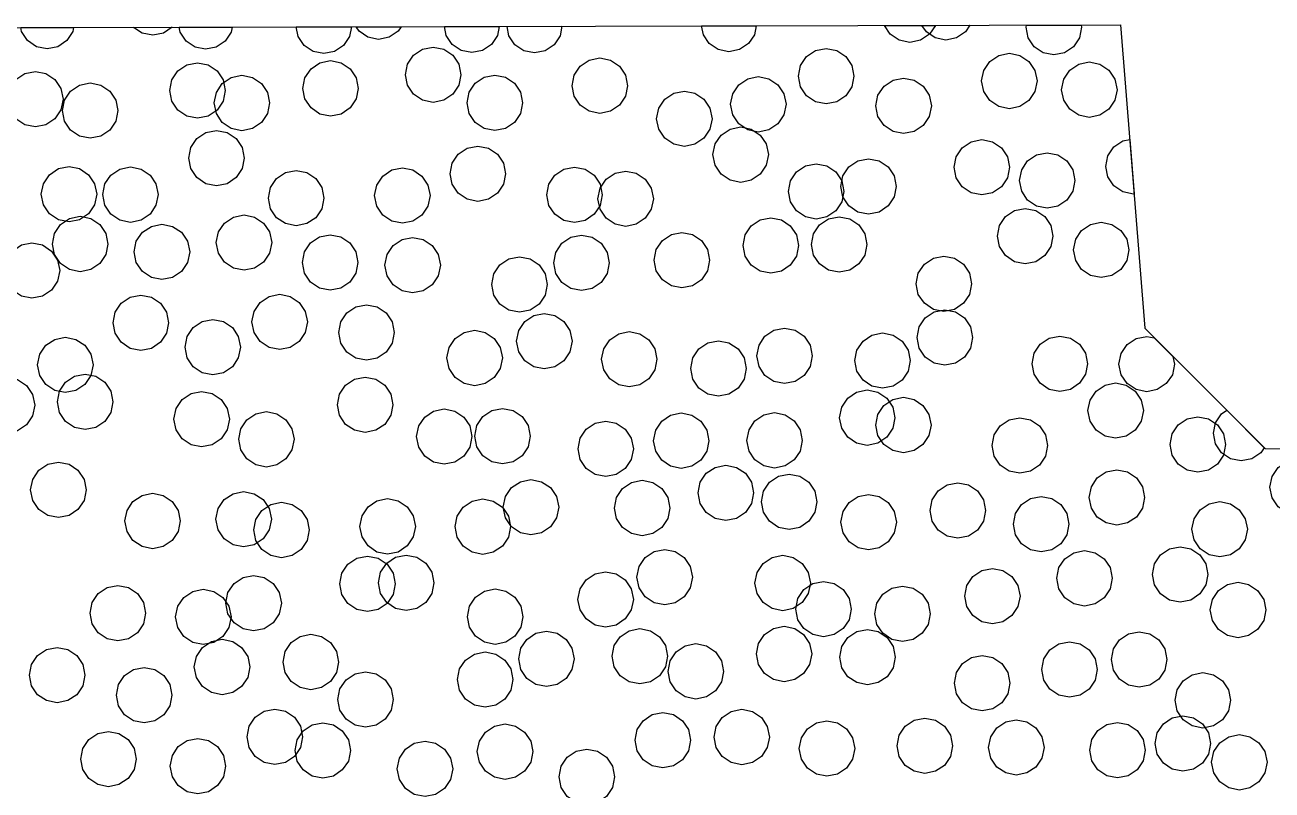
# Model space of a CAD drawing. Header units: millimetres. Extents: x 2 to 154, y 0 to 88.
# Drawn here: x 77.61 to 95.61, y 76.98 to 88.02 of the extents above; entities that cross this region are included whole.
import ezdxf

# ---------------------------------------------------------------- set-up
doc = ezdxf.new("R2010")
doc.units = ezdxf.units.MM
doc.layers.add('BORDER', color=3, linetype='Continuous')

msp = doc.modelspace()

# ---------------------------------------------------------------- linework, layer by layer
for points in [[(88.168, 88.008), (88.143, 87.88), (88.056, 87.751), (87.926, 87.664), (87.773, 87.633), (87.62, 87.664), (87.49, 87.751), (87.404, 87.88), (87.379, 88.006), (88.168, 88.008)], [(90.752, 88.014), (90.666, 87.886), (90.536, 87.799), (90.383, 87.768), (90.23, 87.799), (90.101, 87.886), (90.016, 88.012), (90.752, 88.014)], [(91.251, 88.016), (91.187, 87.92), (91.058, 87.833), (90.904, 87.802), (90.751, 87.833), (90.622, 87.92), (90.559, 88.014), (91.251, 88.016)], [(92.856, 88.019), (92.863, 87.987), (92.832, 87.834), (92.746, 87.704), (92.616, 87.617), (92.463, 87.587), (92.31, 87.617), (92.18, 87.704), (92.093, 87.834), (92.063, 87.987), (92.069, 88.018), (92.856, 88.019)], [(78.316, 87.984), (78.304, 87.924), (78.217, 87.794), (78.087, 87.707), (77.934, 87.677), (77.781, 87.707), (77.651, 87.794), (77.565, 87.924), (77.553, 87.982), (78.316, 87.984)], [(79.738, 87.987), (79.611, 87.902), (79.458, 87.872), (79.305, 87.902), (79.18, 87.986), (79.738, 87.987)], [(80.605, 87.989), (80.591, 87.916), (80.504, 87.786), (80.374, 87.7), (80.221, 87.669), (80.068, 87.7), (79.938, 87.786), (79.852, 87.916), (79.837, 87.988), (80.605, 87.989)], [(82.324, 87.994), (82.296, 87.854), (82.209, 87.724), (82.08, 87.638), (81.926, 87.607), (81.773, 87.638), (81.644, 87.724), (81.557, 87.854), (81.529, 87.992), (82.324, 87.994)], [(83.044, 87.995), (83, 87.93), (82.871, 87.843), (82.718, 87.812), (82.564, 87.843), (82.435, 87.93), (82.392, 87.994), (83.044, 87.995)], [(84.458, 87.999), (84.432, 87.868), (84.345, 87.738), (84.215, 87.651), (84.062, 87.621), (83.909, 87.651), (83.779, 87.738), (83.693, 87.868), (83.667, 87.997), (84.458, 87.999)], [(85.364, 88.001), (85.337, 87.865), (85.25, 87.735), (85.12, 87.648), (84.967, 87.618), (84.814, 87.648), (84.685, 87.735), (84.598, 87.865), (84.571, 87.999), (85.364, 88.001)], [(83.874, 87.149), (83.787, 87.02), (83.658, 86.933), (83.505, 86.902), (83.352, 86.933), (83.222, 87.02), (83.135, 87.149), (83.105, 87.302), (83.135, 87.456), (83.222, 87.585), (83.352, 87.672), (83.505, 87.702), (83.658, 87.672), (83.787, 87.585), (83.874, 87.456), (83.905, 87.302), (83.874, 87.149)], [(89.545, 87.128), (89.459, 86.998), (89.329, 86.912), (89.176, 86.881), (89.023, 86.912), (88.893, 86.998), (88.806, 87.128), (88.776, 87.281), (88.806, 87.434), (88.893, 87.564), (89.023, 87.651), (89.176, 87.681), (89.329, 87.651), (89.459, 87.564), (89.545, 87.434), (89.576, 87.281), (89.545, 87.128)], [(80.473, 86.922), (80.387, 86.792), (80.257, 86.705), (80.104, 86.675), (79.951, 86.705), (79.821, 86.792), (79.734, 86.922), (79.704, 87.075), (79.734, 87.228), (79.821, 87.357), (79.951, 87.444), (80.104, 87.475), (80.257, 87.444), (80.387, 87.357), (80.473, 87.228), (80.504, 87.075), (80.473, 86.922)], [(82.394, 86.952), (82.307, 86.822), (82.178, 86.735), (82.024, 86.705), (81.871, 86.735), (81.742, 86.822), (81.655, 86.952), (81.624, 87.105), (81.655, 87.258), (81.742, 87.388), (81.871, 87.474), (82.024, 87.505), (82.178, 87.474), (82.307, 87.388), (82.394, 87.258), (82.424, 87.105), (82.394, 86.952)], [(86.281, 86.991), (86.194, 86.861), (86.064, 86.775), (85.911, 86.744), (85.758, 86.775), (85.628, 86.861), (85.542, 86.991), (85.511, 87.144), (85.542, 87.297), (85.628, 87.427), (85.758, 87.514), (85.911, 87.544), (86.064, 87.514), (86.194, 87.427), (86.281, 87.297), (86.311, 87.144), (86.281, 86.991)], [(92.189, 87.058), (92.102, 86.929), (91.973, 86.842), (91.82, 86.812), (91.667, 86.842), (91.537, 86.929), (91.45, 87.058), (91.42, 87.212), (91.45, 87.365), (91.537, 87.494), (91.667, 87.581), (91.82, 87.612), (91.973, 87.581), (92.102, 87.494), (92.189, 87.365), (92.22, 87.212), (92.189, 87.058)], [(93.344, 86.933), (93.257, 86.803), (93.127, 86.716), (92.974, 86.686), (92.821, 86.716), (92.691, 86.803), (92.605, 86.933), (92.574, 87.086), (92.605, 87.239), (92.691, 87.369), (92.821, 87.455), (92.974, 87.486), (93.127, 87.455), (93.257, 87.369), (93.344, 87.239), (93.374, 87.086), (93.344, 86.933)], [(78.133, 86.795), (78.047, 86.665), (77.917, 86.579), (77.764, 86.548), (77.611, 86.579), (77.481, 86.665), (77.394, 86.795), (77.364, 86.948), (77.394, 87.101), (77.481, 87.231), (77.611, 87.318), (77.764, 87.348), (77.917, 87.318), (78.047, 87.231), (78.133, 87.101), (78.164, 86.948), (78.133, 86.795)], [(81.115, 86.741), (81.028, 86.611), (80.898, 86.524), (80.745, 86.494), (80.592, 86.524), (80.462, 86.611), (80.376, 86.741), (80.345, 86.894), (80.376, 87.047), (80.462, 87.177), (80.592, 87.263), (80.745, 87.294), (80.898, 87.263), (81.028, 87.177), (81.115, 87.047), (81.145, 86.894), (81.115, 86.741)], [(84.764, 86.743), (84.677, 86.613), (84.548, 86.526), (84.395, 86.496), (84.241, 86.526), (84.112, 86.613), (84.025, 86.743), (83.995, 86.896), (84.025, 87.049), (84.112, 87.179), (84.241, 87.265), (84.395, 87.296), (84.548, 87.265), (84.677, 87.179), (84.764, 87.049), (84.795, 86.896), (84.764, 86.743)], [(78.924, 86.631), (78.837, 86.501), (78.707, 86.414), (78.554, 86.384), (78.401, 86.414), (78.271, 86.501), (78.185, 86.631), (78.154, 86.784), (78.185, 86.937), (78.271, 87.067), (78.401, 87.153), (78.554, 87.184), (78.707, 87.153), (78.837, 87.067), (78.924, 86.937), (78.954, 86.784), (78.924, 86.631)], [(88.567, 86.722), (88.48, 86.592), (88.35, 86.506), (88.197, 86.475), (88.044, 86.506), (87.915, 86.592), (87.828, 86.722), (87.797, 86.875), (87.828, 87.028), (87.915, 87.158), (88.044, 87.245), (88.197, 87.275), (88.35, 87.245), (88.48, 87.158), (88.567, 87.028), (88.597, 86.875), (88.567, 86.722)], [(90.663, 86.701), (90.577, 86.571), (90.447, 86.484), (90.294, 86.454), (90.141, 86.484), (90.011, 86.571), (89.924, 86.701), (89.894, 86.854), (89.924, 87.007), (90.011, 87.137), (90.141, 87.223), (90.294, 87.254), (90.447, 87.223), (90.577, 87.137), (90.663, 87.007), (90.694, 86.854), (90.663, 86.701)], [(87.499, 86.514), (87.413, 86.384), (87.283, 86.298), (87.13, 86.267), (86.977, 86.298), (86.847, 86.384), (86.76, 86.514), (86.73, 86.667), (86.76, 86.82), (86.847, 86.95), (86.977, 87.037), (87.13, 87.067), (87.283, 87.037), (87.413, 86.95), (87.499, 86.82), (87.53, 86.667), (87.499, 86.514)], [(80.748, 85.946), (80.662, 85.816), (80.532, 85.729), (80.379, 85.699), (80.226, 85.729), (80.096, 85.816), (80.009, 85.946), (79.979, 86.099), (80.009, 86.252), (80.096, 86.381), (80.226, 86.468), (80.379, 86.499), (80.532, 86.468), (80.662, 86.381), (80.748, 86.252), (80.779, 86.099), (80.748, 85.946)], [(88.312, 85.995), (88.226, 85.866), (88.096, 85.779), (87.943, 85.748), (87.79, 85.779), (87.66, 85.866), (87.573, 85.995), (87.543, 86.148), (87.573, 86.302), (87.66, 86.431), (87.79, 86.518), (87.943, 86.548), (88.096, 86.518), (88.226, 86.431), (88.312, 86.302), (88.343, 86.148), (88.312, 85.995)], [(84.518, 85.72), (84.431, 85.59), (84.302, 85.504), (84.148, 85.473), (83.995, 85.504), (83.866, 85.59), (83.779, 85.72), (83.748, 85.873), (83.779, 86.026), (83.866, 86.156), (83.995, 86.243), (84.148, 86.273), (84.302, 86.243), (84.431, 86.156), (84.518, 86.026), (84.548, 85.873), (84.518, 85.72)], [(91.792, 85.813), (91.706, 85.683), (91.576, 85.596), (91.423, 85.566), (91.27, 85.596), (91.14, 85.683), (91.053, 85.813), (91.023, 85.966), (91.053, 86.119), (91.14, 86.248), (91.27, 86.335), (91.423, 86.366), (91.576, 86.335), (91.706, 86.248), (91.792, 86.119), (91.823, 85.966), (91.792, 85.813)], [(93.62, 85.581), (93.611, 85.579), (93.458, 85.61), (93.328, 85.697), (93.242, 85.826), (93.211, 85.979), (93.242, 86.132), (93.328, 86.262), (93.458, 86.349), (93.557, 86.369), (93.62, 85.581)], [(90.156, 85.537), (90.07, 85.407), (89.94, 85.32), (89.787, 85.29), (89.634, 85.32), (89.504, 85.407), (89.417, 85.537), (89.387, 85.69), (89.417, 85.843), (89.504, 85.972), (89.634, 86.059), (89.787, 86.09), (89.94, 86.059), (90.07, 85.972), (90.156, 85.843), (90.187, 85.69), (90.156, 85.537)], [(92.737, 85.622), (92.65, 85.492), (92.52, 85.405), (92.367, 85.375), (92.214, 85.405), (92.084, 85.492), (91.998, 85.622), (91.967, 85.775), (91.998, 85.928), (92.084, 86.058), (92.214, 86.144), (92.367, 86.175), (92.52, 86.144), (92.65, 86.058), (92.737, 85.928), (92.767, 85.775), (92.737, 85.622)], [(78.619, 85.423), (78.533, 85.293), (78.403, 85.206), (78.25, 85.176), (78.097, 85.206), (77.967, 85.293), (77.88, 85.423), (77.85, 85.576), (77.88, 85.729), (77.967, 85.859), (78.097, 85.946), (78.25, 85.976), (78.403, 85.946), (78.533, 85.859), (78.619, 85.729), (78.65, 85.576), (78.619, 85.423)], [(79.505, 85.418), (79.419, 85.289), (79.289, 85.202), (79.136, 85.171), (78.983, 85.202), (78.853, 85.289), (78.766, 85.418), (78.736, 85.571), (78.766, 85.725), (78.853, 85.854), (78.983, 85.941), (79.136, 85.971), (79.289, 85.941), (79.419, 85.854), (79.505, 85.725), (79.536, 85.571), (79.505, 85.418)], [(81.899, 85.368), (81.812, 85.238), (81.682, 85.152), (81.529, 85.121), (81.376, 85.152), (81.246, 85.238), (81.159, 85.368), (81.129, 85.521), (81.159, 85.674), (81.246, 85.804), (81.376, 85.891), (81.529, 85.921), (81.682, 85.891), (81.812, 85.804), (81.899, 85.674), (81.929, 85.521), (81.899, 85.368)], [(83.43, 85.404), (83.343, 85.274), (83.213, 85.188), (83.06, 85.157), (82.907, 85.188), (82.778, 85.274), (82.691, 85.404), (82.66, 85.557), (82.691, 85.71), (82.778, 85.84), (82.907, 85.927), (83.06, 85.957), (83.213, 85.927), (83.343, 85.84), (83.43, 85.71), (83.46, 85.557), (83.43, 85.404)], [(85.915, 85.416), (85.828, 85.287), (85.698, 85.2), (85.545, 85.169), (85.392, 85.2), (85.262, 85.287), (85.176, 85.416), (85.145, 85.569), (85.176, 85.723), (85.262, 85.852), (85.392, 85.939), (85.545, 85.969), (85.698, 85.939), (85.828, 85.852), (85.915, 85.723), (85.945, 85.569), (85.915, 85.416)], [(86.653, 85.359), (86.566, 85.229), (86.436, 85.143), (86.283, 85.112), (86.13, 85.143), (86, 85.229), (85.914, 85.359), (85.883, 85.512), (85.914, 85.665), (86, 85.795), (86.13, 85.882), (86.283, 85.912), (86.436, 85.882), (86.566, 85.795), (86.653, 85.665), (86.683, 85.512), (86.653, 85.359)], [(89.4, 85.465), (89.314, 85.335), (89.184, 85.249), (89.031, 85.218), (88.878, 85.249), (88.748, 85.335), (88.661, 85.465), (88.631, 85.618), (88.661, 85.771), (88.748, 85.901), (88.878, 85.988), (89.031, 86.018), (89.184, 85.988), (89.314, 85.901), (89.4, 85.771), (89.431, 85.618), (89.4, 85.465)], [(92.417, 84.82), (92.33, 84.69), (92.2, 84.603), (92.047, 84.573), (91.894, 84.603), (91.765, 84.69), (91.678, 84.82), (91.647, 84.973), (91.678, 85.126), (91.765, 85.255), (91.894, 85.342), (92.047, 85.373), (92.2, 85.342), (92.33, 85.255), (92.417, 85.126), (92.447, 84.973), (92.417, 84.82)], [(78.779, 84.705), (78.693, 84.575), (78.563, 84.488), (78.41, 84.458), (78.257, 84.488), (78.127, 84.575), (78.04, 84.705), (78.01, 84.858), (78.04, 85.011), (78.127, 85.14), (78.257, 85.227), (78.41, 85.258), (78.563, 85.227), (78.693, 85.14), (78.779, 85.011), (78.81, 84.858), (78.779, 84.705)], [(79.961, 84.591), (79.874, 84.461), (79.744, 84.374), (79.591, 84.344), (79.438, 84.374), (79.308, 84.461), (79.221, 84.591), (79.191, 84.744), (79.221, 84.897), (79.308, 85.027), (79.438, 85.113), (79.591, 85.144), (79.744, 85.113), (79.874, 85.027), (79.961, 84.897), (79.991, 84.744), (79.961, 84.591)], [(81.145, 84.726), (81.058, 84.596), (80.928, 84.509), (80.775, 84.479), (80.622, 84.509), (80.492, 84.596), (80.406, 84.726), (80.375, 84.879), (80.406, 85.032), (80.492, 85.161), (80.622, 85.248), (80.775, 85.279), (80.928, 85.248), (81.058, 85.161), (81.145, 85.032), (81.175, 84.879), (81.145, 84.726)], [(88.746, 84.684), (88.659, 84.555), (88.53, 84.468), (88.377, 84.438), (88.223, 84.468), (88.094, 84.555), (88.007, 84.684), (87.977, 84.838), (88.007, 84.991), (88.094, 85.12), (88.223, 85.207), (88.377, 85.238), (88.53, 85.207), (88.659, 85.12), (88.746, 84.991), (88.777, 84.838), (88.746, 84.684)], [(89.732, 84.699), (89.646, 84.57), (89.516, 84.483), (89.363, 84.452), (89.21, 84.483), (89.08, 84.57), (88.993, 84.699), (88.963, 84.852), (88.993, 85.005), (89.08, 85.135), (89.21, 85.222), (89.363, 85.252), (89.516, 85.222), (89.646, 85.135), (89.732, 85.005), (89.763, 84.852), (89.732, 84.699)], [(93.516, 84.62), (93.429, 84.49), (93.299, 84.403), (93.146, 84.373), (92.993, 84.403), (92.863, 84.49), (92.777, 84.62), (92.746, 84.773), (92.777, 84.926), (92.863, 85.055), (92.993, 85.142), (93.146, 85.173), (93.299, 85.142), (93.429, 85.055), (93.516, 84.926), (93.546, 84.773), (93.516, 84.62)], [(82.387, 84.437), (82.301, 84.307), (82.171, 84.221), (82.018, 84.19), (81.865, 84.221), (81.735, 84.307), (81.648, 84.437), (81.618, 84.59), (81.648, 84.743), (81.735, 84.873), (81.865, 84.96), (82.018, 84.99), (82.171, 84.96), (82.301, 84.873), (82.387, 84.743), (82.418, 84.59), (82.387, 84.437)], [(83.579, 84.4), (83.492, 84.271), (83.362, 84.184), (83.209, 84.154), (83.056, 84.184), (82.926, 84.271), (82.84, 84.4), (82.809, 84.554), (82.84, 84.707), (82.926, 84.836), (83.056, 84.923), (83.209, 84.954), (83.362, 84.923), (83.492, 84.836), (83.579, 84.707), (83.609, 84.554), (83.579, 84.4)], [(86.014, 84.432), (85.927, 84.303), (85.798, 84.216), (85.645, 84.185), (85.491, 84.216), (85.362, 84.303), (85.275, 84.432), (85.245, 84.585), (85.275, 84.738), (85.362, 84.868), (85.491, 84.955), (85.645, 84.985), (85.798, 84.955), (85.927, 84.868), (86.014, 84.738), (86.045, 84.585), (86.014, 84.432)], [(87.464, 84.471), (87.378, 84.341), (87.248, 84.254), (87.095, 84.224), (86.942, 84.254), (86.812, 84.341), (86.725, 84.471), (86.695, 84.624), (86.725, 84.777), (86.812, 84.907), (86.942, 84.994), (87.095, 85.024), (87.248, 84.994), (87.378, 84.907), (87.464, 84.777), (87.495, 84.624), (87.464, 84.471)], [(78.084, 84.321), (77.998, 84.192), (77.868, 84.105), (77.715, 84.074), (77.562, 84.105), (77.432, 84.192), (77.345, 84.321), (77.315, 84.474), (77.345, 84.627), (77.432, 84.757), (77.562, 84.844), (77.715, 84.874), (77.868, 84.844), (77.998, 84.757), (78.084, 84.627), (78.115, 84.474), (78.084, 84.321)], [(85.119, 84.121), (85.033, 83.991), (84.903, 83.905), (84.75, 83.874), (84.597, 83.905), (84.467, 83.991), (84.38, 84.121), (84.35, 84.274), (84.38, 84.427), (84.467, 84.557), (84.597, 84.644), (84.75, 84.674), (84.903, 84.644), (85.033, 84.557), (85.119, 84.427), (85.15, 84.274), (85.119, 84.121)], [(91.246, 84.131), (91.159, 84.002), (91.029, 83.915), (90.876, 83.884), (90.723, 83.915), (90.593, 84.002), (90.506, 84.131), (90.476, 84.284), (90.506, 84.437), (90.593, 84.567), (90.723, 84.654), (90.876, 84.684), (91.029, 84.654), (91.159, 84.567), (91.246, 84.437), (91.276, 84.284), (91.246, 84.131)], [(79.655, 83.569), (79.568, 83.439), (79.438, 83.352), (79.285, 83.322), (79.132, 83.352), (79.002, 83.439), (78.916, 83.569), (78.885, 83.722), (78.916, 83.875), (79.002, 84.005), (79.132, 84.092), (79.285, 84.122), (79.438, 84.092), (79.568, 84.005), (79.655, 83.875), (79.685, 83.722), (79.655, 83.569)], [(81.659, 83.58), (81.573, 83.45), (81.443, 83.363), (81.29, 83.333), (81.137, 83.363), (81.007, 83.45), (80.92, 83.58), (80.89, 83.733), (80.92, 83.886), (81.007, 84.016), (81.137, 84.102), (81.29, 84.133), (81.443, 84.102), (81.573, 84.016), (81.659, 83.886), (81.69, 83.733), (81.659, 83.58)], [(82.913, 83.427), (82.826, 83.297), (82.696, 83.21), (82.543, 83.18), (82.39, 83.21), (82.26, 83.297), (82.174, 83.427), (82.143, 83.58), (82.174, 83.733), (82.26, 83.863), (82.39, 83.949), (82.543, 83.98), (82.696, 83.949), (82.826, 83.863), (82.913, 83.733), (82.943, 83.58), (82.913, 83.427)], [(91.258, 83.356), (91.171, 83.226), (91.041, 83.14), (90.888, 83.109), (90.735, 83.14), (90.605, 83.226), (90.519, 83.356), (90.488, 83.509), (90.519, 83.662), (90.605, 83.792), (90.735, 83.879), (90.888, 83.909), (91.041, 83.879), (91.171, 83.792), (91.258, 83.662), (91.288, 83.509), (91.258, 83.356)], [(80.693, 83.216), (80.607, 83.086), (80.477, 83), (80.324, 82.969), (80.171, 83), (80.041, 83.086), (79.954, 83.216), (79.924, 83.369), (79.954, 83.522), (80.041, 83.652), (80.171, 83.739), (80.324, 83.769), (80.477, 83.739), (80.607, 83.652), (80.693, 83.522), (80.724, 83.369), (80.693, 83.216)], [(85.478, 83.302), (85.391, 83.172), (85.262, 83.085), (85.109, 83.055), (84.956, 83.085), (84.826, 83.172), (84.739, 83.302), (84.709, 83.455), (84.739, 83.608), (84.826, 83.738), (84.956, 83.824), (85.109, 83.855), (85.262, 83.824), (85.391, 83.738), (85.478, 83.608), (85.509, 83.455), (85.478, 83.302)], [(78.566, 82.96), (78.479, 82.83), (78.349, 82.743), (78.196, 82.713), (78.043, 82.743), (77.913, 82.83), (77.827, 82.96), (77.796, 83.113), (77.827, 83.266), (77.913, 83.396), (78.043, 83.482), (78.196, 83.513), (78.349, 83.482), (78.479, 83.396), (78.566, 83.266), (78.596, 83.113), (78.566, 82.96)], [(84.474, 83.06), (84.387, 82.93), (84.257, 82.844), (84.104, 82.813), (83.951, 82.844), (83.821, 82.93), (83.734, 83.06), (83.704, 83.213), (83.734, 83.366), (83.821, 83.496), (83.951, 83.583), (84.104, 83.613), (84.257, 83.583), (84.387, 83.496), (84.474, 83.366), (84.504, 83.213), (84.474, 83.06)], [(86.705, 83.041), (86.618, 82.911), (86.488, 82.824), (86.335, 82.794), (86.182, 82.824), (86.052, 82.911), (85.966, 83.041), (85.935, 83.194), (85.966, 83.347), (86.052, 83.477), (86.182, 83.563), (86.335, 83.594), (86.488, 83.563), (86.618, 83.477), (86.705, 83.347), (86.735, 83.194), (86.705, 83.041)], [(88.946, 83.09), (88.859, 82.961), (88.729, 82.874), (88.576, 82.843), (88.423, 82.874), (88.293, 82.961), (88.207, 83.09), (88.176, 83.243), (88.207, 83.397), (88.293, 83.526), (88.423, 83.613), (88.576, 83.643), (88.729, 83.613), (88.859, 83.526), (88.946, 83.397), (88.976, 83.243), (88.946, 83.09)], [(90.36, 83.022), (90.273, 82.892), (90.143, 82.805), (89.99, 82.775), (89.837, 82.805), (89.708, 82.892), (89.621, 83.022), (89.59, 83.175), (89.621, 83.328), (89.708, 83.458), (89.837, 83.544), (89.99, 83.575), (90.143, 83.544), (90.273, 83.458), (90.36, 83.328), (90.39, 83.175), (90.36, 83.022)], [(92.917, 82.977), (92.83, 82.847), (92.7, 82.76), (92.547, 82.73), (92.394, 82.76), (92.264, 82.847), (92.177, 82.977), (92.147, 83.13), (92.177, 83.283), (92.264, 83.413), (92.394, 83.5), (92.547, 83.53), (92.7, 83.5), (92.83, 83.413), (92.917, 83.283), (92.947, 83.13), (92.917, 82.977)], [(94.181, 83.235), (94.202, 83.125), (94.172, 82.972), (94.085, 82.843), (93.955, 82.756), (93.802, 82.725), (93.649, 82.756), (93.52, 82.843), (93.433, 82.972), (93.402, 83.125), (93.433, 83.279), (93.52, 83.408), (93.649, 83.495), (93.802, 83.525), (93.912, 83.504), (94.181, 83.235)], [(87.991, 82.908), (87.904, 82.778), (87.774, 82.692), (87.621, 82.661), (87.468, 82.692), (87.338, 82.778), (87.252, 82.908), (87.221, 83.061), (87.252, 83.214), (87.338, 83.344), (87.468, 83.431), (87.621, 83.461), (87.774, 83.431), (87.904, 83.344), (87.991, 83.214), (88.021, 83.061), (87.991, 82.908)], [(78.853, 82.426), (78.766, 82.296), (78.636, 82.21), (78.483, 82.179), (78.33, 82.21), (78.201, 82.296), (78.114, 82.426), (78.083, 82.579), (78.114, 82.732), (78.201, 82.862), (78.33, 82.949), (78.483, 82.979), (78.636, 82.949), (78.766, 82.862), (78.853, 82.732), (78.883, 82.579), (78.853, 82.426)], [(77.724, 82.38), (77.637, 82.25), (77.508, 82.163), (77.355, 82.133), (77.201, 82.163), (77.072, 82.25), (76.985, 82.38), (76.955, 82.533), (76.985, 82.686), (77.072, 82.816), (77.201, 82.902), (77.355, 82.933), (77.508, 82.902), (77.637, 82.816), (77.724, 82.686), (77.755, 82.533), (77.724, 82.38)], [(82.893, 82.385), (82.806, 82.255), (82.677, 82.169), (82.524, 82.138), (82.37, 82.169), (82.241, 82.255), (82.154, 82.385), (82.124, 82.538), (82.154, 82.691), (82.241, 82.821), (82.37, 82.908), (82.524, 82.938), (82.677, 82.908), (82.806, 82.821), (82.893, 82.691), (82.924, 82.538), (82.893, 82.385)], [(93.724, 82.3), (93.637, 82.17), (93.507, 82.083), (93.354, 82.053), (93.201, 82.083), (93.072, 82.17), (92.985, 82.3), (92.954, 82.453), (92.985, 82.606), (93.072, 82.735), (93.201, 82.822), (93.354, 82.853), (93.507, 82.822), (93.637, 82.735), (93.724, 82.606), (93.754, 82.453), (93.724, 82.3)], [(80.534, 82.176), (80.447, 82.046), (80.317, 81.96), (80.164, 81.929), (80.011, 81.96), (79.881, 82.046), (79.795, 82.176), (79.764, 82.329), (79.795, 82.482), (79.881, 82.612), (80.011, 82.699), (80.164, 82.729), (80.317, 82.699), (80.447, 82.612), (80.534, 82.482), (80.564, 82.329), (80.534, 82.176)], [(90.139, 82.198), (90.052, 82.068), (89.923, 81.981), (89.769, 81.951), (89.616, 81.981), (89.487, 82.068), (89.4, 82.198), (89.369, 82.351), (89.4, 82.504), (89.487, 82.634), (89.616, 82.72), (89.769, 82.751), (89.923, 82.72), (90.052, 82.634), (90.139, 82.504), (90.169, 82.351), (90.139, 82.198)], [(90.66, 82.092), (90.573, 81.963), (90.444, 81.876), (90.291, 81.845), (90.137, 81.876), (90.008, 81.963), (89.921, 82.092), (89.891, 82.245), (89.921, 82.399), (90.008, 82.528), (90.137, 82.615), (90.291, 82.645), (90.444, 82.615), (90.573, 82.528), (90.66, 82.399), (90.691, 82.245), (90.66, 82.092)], [(81.467, 81.886), (81.38, 81.756), (81.251, 81.67), (81.098, 81.639), (80.945, 81.67), (80.815, 81.756), (80.728, 81.886), (80.698, 82.039), (80.728, 82.192), (80.815, 82.322), (80.945, 82.409), (81.098, 82.439), (81.251, 82.409), (81.38, 82.322), (81.467, 82.192), (81.498, 82.039), (81.467, 81.886)], [(84.035, 81.924), (83.948, 81.795), (83.819, 81.708), (83.665, 81.678), (83.512, 81.708), (83.383, 81.795), (83.296, 81.924), (83.265, 82.078), (83.296, 82.231), (83.383, 82.36), (83.512, 82.447), (83.665, 82.478), (83.819, 82.447), (83.948, 82.36), (84.035, 82.231), (84.065, 82.078), (84.035, 81.924)], [(84.875, 81.93), (84.788, 81.8), (84.659, 81.714), (84.506, 81.683), (84.352, 81.714), (84.223, 81.8), (84.136, 81.93), (84.106, 82.083), (84.136, 82.236), (84.223, 82.366), (84.352, 82.453), (84.506, 82.483), (84.659, 82.453), (84.788, 82.366), (84.875, 82.236), (84.906, 82.083), (84.875, 81.93)], [(95.497, 81.918), (95.447, 81.843), (95.317, 81.757), (95.164, 81.726), (95.011, 81.757), (94.881, 81.843), (94.795, 81.973), (94.764, 82.126), (94.795, 82.279), (94.881, 82.409), (94.956, 82.459), (95.497, 81.918)], [(86.364, 81.748), (86.278, 81.618), (86.148, 81.531), (85.995, 81.501), (85.842, 81.531), (85.712, 81.618), (85.625, 81.748), (85.595, 81.901), (85.625, 82.054), (85.712, 82.184), (85.842, 82.271), (85.995, 82.301), (86.148, 82.271), (86.278, 82.184), (86.364, 82.054), (86.395, 81.901), (86.364, 81.748)], [(87.455, 81.866), (87.368, 81.736), (87.239, 81.65), (87.085, 81.619), (86.932, 81.65), (86.803, 81.736), (86.716, 81.866), (86.685, 82.019), (86.716, 82.172), (86.803, 82.302), (86.932, 82.389), (87.085, 82.419), (87.239, 82.389), (87.368, 82.302), (87.455, 82.172), (87.485, 82.019), (87.455, 81.866)], [(88.802, 81.87), (88.715, 81.741), (88.585, 81.654), (88.432, 81.624), (88.279, 81.654), (88.149, 81.741), (88.063, 81.87), (88.032, 82.024), (88.063, 82.177), (88.149, 82.306), (88.279, 82.393), (88.432, 82.424), (88.585, 82.393), (88.715, 82.306), (88.802, 82.177), (88.832, 82.024), (88.802, 81.87)], [(92.341, 81.796), (92.254, 81.666), (92.125, 81.579), (91.972, 81.549), (91.819, 81.579), (91.689, 81.666), (91.602, 81.796), (91.572, 81.949), (91.602, 82.102), (91.689, 82.232), (91.819, 82.318), (91.972, 82.349), (92.125, 82.318), (92.254, 82.232), (92.341, 82.102), (92.372, 81.949), (92.341, 81.796)], [(94.909, 81.81), (94.823, 81.68), (94.693, 81.594), (94.54, 81.563), (94.387, 81.594), (94.257, 81.68), (94.17, 81.81), (94.14, 81.963), (94.17, 82.116), (94.257, 82.246), (94.387, 82.333), (94.54, 82.363), (94.693, 82.333), (94.823, 82.246), (94.909, 82.116), (94.94, 81.963), (94.909, 81.81)], [(78.466, 81.155), (78.379, 81.025), (78.25, 80.939), (78.096, 80.908), (77.943, 80.939), (77.814, 81.025), (77.727, 81.155), (77.696, 81.308), (77.727, 81.461), (77.814, 81.591), (77.943, 81.678), (78.096, 81.708), (78.25, 81.678), (78.379, 81.591), (78.466, 81.461), (78.496, 81.308), (78.466, 81.155)], [(96.351, 81.194), (96.264, 81.065), (96.134, 80.978), (95.981, 80.947), (95.828, 80.978), (95.698, 81.065), (95.611, 81.194), (95.581, 81.347), (95.611, 81.5), (95.698, 81.63), (95.828, 81.717), (95.981, 81.747), (96.134, 81.717), (96.264, 81.63), (96.351, 81.5), (96.381, 81.347), (96.351, 81.194)], [(88.097, 81.112), (88.011, 80.982), (87.881, 80.895), (87.728, 80.865), (87.575, 80.895), (87.445, 80.982), (87.358, 81.112), (87.328, 81.265), (87.358, 81.418), (87.445, 81.548), (87.575, 81.634), (87.728, 81.665), (87.881, 81.634), (88.011, 81.548), (88.097, 81.418), (88.128, 81.265), (88.097, 81.112)], [(89.012, 80.985), (88.925, 80.855), (88.795, 80.768), (88.642, 80.738), (88.489, 80.768), (88.359, 80.855), (88.273, 80.985), (88.242, 81.138), (88.273, 81.291), (88.359, 81.421), (88.489, 81.507), (88.642, 81.538), (88.795, 81.507), (88.925, 81.421), (89.012, 81.291), (89.042, 81.138), (89.012, 80.985)], [(93.742, 81.047), (93.655, 80.917), (93.525, 80.831), (93.372, 80.8), (93.219, 80.831), (93.089, 80.917), (93.003, 81.047), (92.972, 81.2), (93.003, 81.353), (93.089, 81.483), (93.219, 81.57), (93.372, 81.6), (93.525, 81.57), (93.655, 81.483), (93.742, 81.353), (93.772, 81.2), (93.742, 81.047)], [(85.286, 80.905), (85.199, 80.775), (85.069, 80.688), (84.916, 80.658), (84.763, 80.688), (84.634, 80.775), (84.547, 80.905), (84.516, 81.058), (84.547, 81.211), (84.634, 81.341), (84.763, 81.427), (84.916, 81.458), (85.069, 81.427), (85.199, 81.341), (85.286, 81.211), (85.316, 81.058), (85.286, 80.905)], [(86.89, 80.894), (86.803, 80.764), (86.673, 80.678), (86.52, 80.647), (86.367, 80.678), (86.237, 80.764), (86.151, 80.894), (86.12, 81.047), (86.151, 81.2), (86.237, 81.33), (86.367, 81.417), (86.52, 81.447), (86.673, 81.417), (86.803, 81.33), (86.89, 81.2), (86.92, 81.047), (86.89, 80.894)], [(91.447, 80.859), (91.36, 80.729), (91.23, 80.642), (91.077, 80.612), (90.924, 80.642), (90.794, 80.729), (90.708, 80.859), (90.677, 81.012), (90.708, 81.165), (90.794, 81.295), (90.924, 81.381), (91.077, 81.412), (91.23, 81.381), (91.36, 81.295), (91.447, 81.165), (91.477, 81.012), (91.447, 80.859)], [(79.826, 80.707), (79.739, 80.577), (79.609, 80.49), (79.456, 80.46), (79.303, 80.49), (79.173, 80.577), (79.087, 80.707), (79.056, 80.86), (79.087, 81.013), (79.173, 81.142), (79.303, 81.229), (79.456, 81.26), (79.609, 81.229), (79.739, 81.142), (79.826, 81.013), (79.856, 80.86), (79.826, 80.707)], [(81.139, 80.732), (81.053, 80.602), (80.923, 80.515), (80.77, 80.485), (80.617, 80.515), (80.487, 80.602), (80.4, 80.732), (80.37, 80.885), (80.4, 81.038), (80.487, 81.168), (80.617, 81.254), (80.77, 81.285), (80.923, 81.254), (81.053, 81.168), (81.139, 81.038), (81.17, 80.885), (81.139, 80.732)], [(83.217, 80.629), (83.13, 80.499), (83.001, 80.412), (82.848, 80.382), (82.694, 80.412), (82.565, 80.499), (82.478, 80.629), (82.448, 80.782), (82.478, 80.935), (82.565, 81.065), (82.694, 81.151), (82.848, 81.182), (83.001, 81.151), (83.13, 81.065), (83.217, 80.935), (83.248, 80.782), (83.217, 80.629)], [(84.59, 80.625), (84.503, 80.495), (84.373, 80.408), (84.22, 80.378), (84.067, 80.408), (83.938, 80.495), (83.851, 80.625), (83.82, 80.778), (83.851, 80.931), (83.938, 81.061), (84.067, 81.147), (84.22, 81.178), (84.373, 81.147), (84.503, 81.061), (84.59, 80.931), (84.62, 80.778), (84.59, 80.625)], [(90.159, 80.689), (90.072, 80.559), (89.943, 80.473), (89.789, 80.442), (89.636, 80.473), (89.507, 80.559), (89.42, 80.689), (89.389, 80.842), (89.42, 80.995), (89.507, 81.125), (89.636, 81.212), (89.789, 81.242), (89.943, 81.212), (90.072, 81.125), (90.159, 80.995), (90.189, 80.842), (90.159, 80.689)], [(92.648, 80.66), (92.561, 80.53), (92.431, 80.444), (92.278, 80.413), (92.125, 80.444), (91.995, 80.53), (91.909, 80.66), (91.878, 80.813), (91.909, 80.966), (91.995, 81.096), (92.125, 81.183), (92.278, 81.213), (92.431, 81.183), (92.561, 81.096), (92.648, 80.966), (92.678, 80.813), (92.648, 80.66)], [(81.686, 80.577), (81.599, 80.447), (81.469, 80.36), (81.316, 80.33), (81.163, 80.36), (81.033, 80.447), (80.946, 80.577), (80.916, 80.73), (80.946, 80.883), (81.033, 81.013), (81.163, 81.099), (81.316, 81.13), (81.469, 81.099), (81.599, 81.013), (81.686, 80.883), (81.716, 80.73), (81.686, 80.577)], [(95.225, 80.587), (95.138, 80.457), (95.009, 80.37), (94.855, 80.34), (94.702, 80.37), (94.573, 80.457), (94.486, 80.587), (94.455, 80.74), (94.486, 80.893), (94.573, 81.023), (94.702, 81.109), (94.855, 81.14), (95.009, 81.109), (95.138, 81.023), (95.225, 80.893), (95.255, 80.74), (95.225, 80.587)], [(87.215, 79.896), (87.129, 79.767), (86.999, 79.68), (86.846, 79.649), (86.693, 79.68), (86.563, 79.767), (86.476, 79.896), (86.446, 80.049), (86.476, 80.203), (86.563, 80.332), (86.693, 80.419), (86.846, 80.449), (86.999, 80.419), (87.129, 80.332), (87.215, 80.203), (87.246, 80.049), (87.215, 79.896)], [(94.654, 79.936), (94.568, 79.806), (94.438, 79.719), (94.285, 79.689), (94.132, 79.719), (94.002, 79.806), (93.915, 79.936), (93.885, 80.089), (93.915, 80.242), (94.002, 80.371), (94.132, 80.458), (94.285, 80.489), (94.438, 80.458), (94.568, 80.371), (94.654, 80.242), (94.685, 80.089), (94.654, 79.936)], [(82.926, 79.799), (82.839, 79.669), (82.709, 79.582), (82.556, 79.552), (82.403, 79.582), (82.273, 79.669), (82.186, 79.799), (82.156, 79.952), (82.186, 80.105), (82.273, 80.235), (82.403, 80.321), (82.556, 80.352), (82.709, 80.321), (82.839, 80.235), (82.926, 80.105), (82.956, 79.952), (82.926, 79.799)], [(83.486, 79.814), (83.399, 79.684), (83.269, 79.597), (83.116, 79.567), (82.963, 79.597), (82.834, 79.684), (82.747, 79.814), (82.716, 79.967), (82.747, 80.12), (82.834, 80.25), (82.963, 80.336), (83.116, 80.367), (83.269, 80.336), (83.399, 80.25), (83.486, 80.12), (83.516, 79.967), (83.486, 79.814)], [(88.918, 79.811), (88.832, 79.681), (88.702, 79.594), (88.549, 79.564), (88.396, 79.594), (88.266, 79.681), (88.179, 79.811), (88.149, 79.964), (88.179, 80.117), (88.266, 80.247), (88.396, 80.333), (88.549, 80.364), (88.702, 80.333), (88.832, 80.247), (88.918, 80.117), (88.949, 79.964), (88.918, 79.811)], [(93.273, 79.879), (93.186, 79.75), (93.056, 79.663), (92.903, 79.632), (92.75, 79.663), (92.621, 79.75), (92.534, 79.879), (92.503, 80.032), (92.534, 80.186), (92.621, 80.315), (92.75, 80.402), (92.903, 80.432), (93.056, 80.402), (93.186, 80.315), (93.273, 80.186), (93.303, 80.032), (93.273, 79.879)], [(86.363, 79.575), (86.277, 79.445), (86.147, 79.358), (85.994, 79.328), (85.841, 79.358), (85.711, 79.445), (85.624, 79.575), (85.594, 79.728), (85.624, 79.881), (85.711, 80.011), (85.841, 80.097), (85.994, 80.128), (86.147, 80.097), (86.277, 80.011), (86.363, 79.881), (86.394, 79.728), (86.363, 79.575)], [(91.944, 79.623), (91.858, 79.493), (91.728, 79.406), (91.575, 79.376), (91.422, 79.406), (91.292, 79.493), (91.205, 79.623), (91.175, 79.776), (91.205, 79.929), (91.292, 80.059), (91.422, 80.146), (91.575, 80.176), (91.728, 80.146), (91.858, 80.059), (91.944, 79.929), (91.975, 79.776), (91.944, 79.623)], [(79.325, 79.376), (79.238, 79.246), (79.108, 79.16), (78.955, 79.129), (78.802, 79.16), (78.672, 79.246), (78.586, 79.376), (78.555, 79.529), (78.586, 79.682), (78.672, 79.812), (78.802, 79.899), (78.955, 79.929), (79.108, 79.899), (79.238, 79.812), (79.325, 79.682), (79.355, 79.529), (79.325, 79.376)], [(81.284, 79.52), (81.197, 79.39), (81.067, 79.304), (80.914, 79.273), (80.761, 79.304), (80.631, 79.39), (80.544, 79.52), (80.514, 79.673), (80.544, 79.826), (80.631, 79.956), (80.761, 80.043), (80.914, 80.073), (81.067, 80.043), (81.197, 79.956), (81.284, 79.826), (81.314, 79.673), (81.284, 79.52)], [(89.507, 79.435), (89.42, 79.306), (89.29, 79.219), (89.137, 79.188), (88.984, 79.219), (88.855, 79.306), (88.768, 79.435), (88.737, 79.588), (88.768, 79.741), (88.855, 79.871), (88.984, 79.958), (89.137, 79.988), (89.29, 79.958), (89.42, 79.871), (89.507, 79.741), (89.537, 79.588), (89.507, 79.435)], [(90.648, 79.367), (90.561, 79.238), (90.431, 79.151), (90.278, 79.12), (90.125, 79.151), (89.995, 79.238), (89.908, 79.367), (89.878, 79.52), (89.908, 79.673), (89.995, 79.803), (90.125, 79.89), (90.278, 79.92), (90.431, 79.89), (90.561, 79.803), (90.648, 79.673), (90.678, 79.52), (90.648, 79.367)], [(95.49, 79.421), (95.403, 79.292), (95.273, 79.205), (95.12, 79.175), (94.967, 79.205), (94.838, 79.292), (94.751, 79.421), (94.72, 79.575), (94.751, 79.728), (94.838, 79.857), (94.967, 79.944), (95.12, 79.975), (95.273, 79.944), (95.403, 79.857), (95.49, 79.728), (95.52, 79.575), (95.49, 79.421)], [(80.557, 79.322), (80.47, 79.192), (80.341, 79.105), (80.188, 79.075), (80.035, 79.105), (79.905, 79.192), (79.818, 79.322), (79.788, 79.475), (79.818, 79.628), (79.905, 79.757), (80.035, 79.844), (80.188, 79.875), (80.341, 79.844), (80.47, 79.757), (80.557, 79.628), (80.588, 79.475), (80.557, 79.322)], [(84.768, 79.325), (84.681, 79.195), (84.552, 79.108), (84.399, 79.078), (84.246, 79.108), (84.116, 79.195), (84.029, 79.325), (83.999, 79.478), (84.029, 79.631), (84.116, 79.761), (84.246, 79.848), (84.399, 79.878), (84.552, 79.848), (84.681, 79.761), (84.768, 79.631), (84.799, 79.478), (84.768, 79.325)], [(82.108, 78.671), (82.022, 78.541), (81.892, 78.454), (81.739, 78.424), (81.586, 78.454), (81.456, 78.541), (81.369, 78.671), (81.339, 78.824), (81.369, 78.977), (81.456, 79.106), (81.586, 79.193), (81.739, 79.224), (81.892, 79.193), (82.022, 79.106), (82.108, 78.977), (82.139, 78.824), (82.108, 78.671)], [(85.508, 78.715), (85.422, 78.586), (85.292, 78.499), (85.139, 78.468), (84.986, 78.499), (84.856, 78.586), (84.769, 78.715), (84.739, 78.868), (84.769, 79.022), (84.856, 79.151), (84.986, 79.238), (85.139, 79.268), (85.292, 79.238), (85.422, 79.151), (85.508, 79.022), (85.539, 78.868), (85.508, 78.715)], [(86.857, 78.753), (86.77, 78.624), (86.641, 78.537), (86.487, 78.507), (86.334, 78.537), (86.205, 78.624), (86.118, 78.753), (86.087, 78.907), (86.118, 79.06), (86.205, 79.189), (86.334, 79.276), (86.487, 79.307), (86.641, 79.276), (86.77, 79.189), (86.857, 79.06), (86.887, 78.907), (86.857, 78.753)], [(88.938, 78.787), (88.851, 78.657), (88.722, 78.57), (88.569, 78.54), (88.416, 78.57), (88.286, 78.657), (88.199, 78.787), (88.169, 78.94), (88.199, 79.093), (88.286, 79.223), (88.416, 79.31), (88.569, 79.34), (88.722, 79.31), (88.851, 79.223), (88.938, 79.093), (88.969, 78.94), (88.938, 78.787)], [(90.143, 78.742), (90.056, 78.612), (89.926, 78.526), (89.773, 78.495), (89.62, 78.526), (89.49, 78.612), (89.403, 78.742), (89.373, 78.895), (89.403, 79.048), (89.49, 79.178), (89.62, 79.265), (89.773, 79.295), (89.926, 79.265), (90.056, 79.178), (90.143, 79.048), (90.173, 78.895), (90.143, 78.742)], [(94.063, 78.706), (93.976, 78.576), (93.846, 78.49), (93.693, 78.459), (93.54, 78.49), (93.41, 78.576), (93.324, 78.706), (93.293, 78.859), (93.324, 79.012), (93.41, 79.142), (93.54, 79.229), (93.693, 79.259), (93.846, 79.229), (93.976, 79.142), (94.063, 79.012), (94.093, 78.859), (94.063, 78.706)], [(78.449, 78.482), (78.362, 78.352), (78.232, 78.266), (78.079, 78.235), (77.926, 78.266), (77.796, 78.352), (77.71, 78.482), (77.679, 78.635), (77.71, 78.788), (77.796, 78.918), (77.926, 79.005), (78.079, 79.035), (78.232, 79.005), (78.362, 78.918), (78.449, 78.788), (78.479, 78.635), (78.449, 78.482)], [(80.828, 78.599), (80.741, 78.469), (80.612, 78.382), (80.458, 78.352), (80.305, 78.382), (80.176, 78.469), (80.089, 78.599), (80.058, 78.752), (80.089, 78.905), (80.176, 79.035), (80.305, 79.122), (80.458, 79.152), (80.612, 79.122), (80.741, 79.035), (80.828, 78.905), (80.858, 78.752), (80.828, 78.599)], [(87.664, 78.536), (87.577, 78.406), (87.447, 78.319), (87.294, 78.289), (87.141, 78.319), (87.011, 78.406), (86.925, 78.536), (86.894, 78.689), (86.925, 78.842), (87.011, 78.972), (87.141, 79.059), (87.294, 79.089), (87.447, 79.059), (87.577, 78.972), (87.664, 78.842), (87.694, 78.689), (87.664, 78.536)], [(93.059, 78.562), (92.972, 78.432), (92.842, 78.346), (92.689, 78.315), (92.536, 78.346), (92.406, 78.432), (92.319, 78.562), (92.289, 78.715), (92.319, 78.868), (92.406, 78.998), (92.536, 79.085), (92.689, 79.115), (92.842, 79.085), (92.972, 78.998), (93.059, 78.868), (93.089, 78.715), (93.059, 78.562)], [(84.625, 78.416), (84.538, 78.287), (84.409, 78.2), (84.256, 78.17), (84.102, 78.2), (83.973, 78.287), (83.886, 78.416), (83.856, 78.57), (83.886, 78.723), (83.973, 78.852), (84.102, 78.939), (84.256, 78.97), (84.409, 78.939), (84.538, 78.852), (84.625, 78.723), (84.656, 78.57), (84.625, 78.416)], [(91.797, 78.366), (91.71, 78.236), (91.581, 78.149), (91.428, 78.119), (91.275, 78.149), (91.145, 78.236), (91.058, 78.366), (91.028, 78.519), (91.058, 78.672), (91.145, 78.802), (91.275, 78.889), (91.428, 78.919), (91.581, 78.889), (91.71, 78.802), (91.797, 78.672), (91.828, 78.519), (91.797, 78.366)], [(79.704, 78.193), (79.618, 78.063), (79.488, 77.976), (79.335, 77.946), (79.182, 77.976), (79.052, 78.063), (78.965, 78.193), (78.935, 78.346), (78.965, 78.499), (79.052, 78.629), (79.182, 78.716), (79.335, 78.746), (79.488, 78.716), (79.618, 78.629), (79.704, 78.499), (79.735, 78.346), (79.704, 78.193)], [(82.899, 78.13), (82.813, 78), (82.683, 77.913), (82.53, 77.883), (82.377, 77.913), (82.247, 78), (82.16, 78.13), (82.13, 78.283), (82.16, 78.436), (82.247, 78.566), (82.377, 78.652), (82.53, 78.683), (82.683, 78.652), (82.813, 78.566), (82.899, 78.436), (82.93, 78.283), (82.899, 78.13)], [(94.982, 78.118), (94.895, 77.989), (94.765, 77.902), (94.612, 77.871), (94.459, 77.902), (94.329, 77.989), (94.242, 78.118), (94.212, 78.271), (94.242, 78.424), (94.329, 78.554), (94.459, 78.641), (94.612, 78.671), (94.765, 78.641), (94.895, 78.554), (94.982, 78.424), (95.012, 78.271), (94.982, 78.118)], [(81.589, 77.592), (81.502, 77.462), (81.372, 77.375), (81.219, 77.345), (81.066, 77.375), (80.936, 77.462), (80.85, 77.592), (80.819, 77.745), (80.85, 77.898), (80.936, 78.028), (81.066, 78.114), (81.219, 78.145), (81.372, 78.114), (81.502, 78.028), (81.589, 77.898), (81.619, 77.745), (81.589, 77.592)], [(88.327, 77.588), (88.241, 77.458), (88.111, 77.371), (87.958, 77.341), (87.805, 77.371), (87.675, 77.458), (87.588, 77.588), (87.558, 77.741), (87.588, 77.894), (87.675, 78.024), (87.805, 78.11), (87.958, 78.141), (88.111, 78.11), (88.241, 78.024), (88.327, 77.894), (88.358, 77.741), (88.327, 77.588)], [(82.281, 77.394), (82.194, 77.265), (82.065, 77.178), (81.911, 77.147), (81.758, 77.178), (81.629, 77.265), (81.542, 77.394), (81.511, 77.547), (81.542, 77.7), (81.629, 77.83), (81.758, 77.917), (81.911, 77.947), (82.065, 77.917), (82.194, 77.83), (82.281, 77.7), (82.311, 77.547), (82.281, 77.394)], [(84.912, 77.377), (84.825, 77.248), (84.695, 77.161), (84.542, 77.13), (84.389, 77.161), (84.259, 77.248), (84.172, 77.377), (84.142, 77.53), (84.172, 77.683), (84.259, 77.813), (84.389, 77.9), (84.542, 77.93), (84.695, 77.9), (84.825, 77.813), (84.912, 77.683), (84.942, 77.53), (84.912, 77.377)], [(87.189, 77.541), (87.102, 77.412), (86.972, 77.325), (86.819, 77.294), (86.666, 77.325), (86.536, 77.412), (86.45, 77.541), (86.419, 77.694), (86.45, 77.848), (86.536, 77.977), (86.666, 78.064), (86.819, 78.094), (86.972, 78.064), (87.102, 77.977), (87.189, 77.848), (87.219, 77.694), (87.189, 77.541)], [(89.558, 77.421), (89.471, 77.291), (89.342, 77.205), (89.188, 77.174), (89.035, 77.205), (88.906, 77.291), (88.819, 77.421), (88.788, 77.574), (88.819, 77.727), (88.906, 77.857), (89.035, 77.944), (89.188, 77.974), (89.342, 77.944), (89.471, 77.857), (89.558, 77.727), (89.588, 77.574), (89.558, 77.421)], [(90.969, 77.462), (90.883, 77.332), (90.753, 77.246), (90.6, 77.215), (90.447, 77.246), (90.317, 77.332), (90.23, 77.462), (90.2, 77.615), (90.23, 77.768), (90.317, 77.898), (90.447, 77.985), (90.6, 78.015), (90.753, 77.985), (90.883, 77.898), (90.969, 77.768), (91, 77.615), (90.969, 77.462)], [(92.29, 77.438), (92.203, 77.308), (92.073, 77.222), (91.92, 77.191), (91.767, 77.222), (91.637, 77.308), (91.551, 77.438), (91.52, 77.591), (91.551, 77.744), (91.637, 77.874), (91.767, 77.961), (91.92, 77.991), (92.073, 77.961), (92.203, 77.874), (92.29, 77.744), (92.32, 77.591), (92.29, 77.438)], [(93.751, 77.399), (93.664, 77.269), (93.534, 77.182), (93.381, 77.152), (93.228, 77.182), (93.098, 77.269), (93.011, 77.399), (92.981, 77.552), (93.011, 77.705), (93.098, 77.835), (93.228, 77.922), (93.381, 77.952), (93.534, 77.922), (93.664, 77.835), (93.751, 77.705), (93.781, 77.552), (93.751, 77.399)], [(94.694, 77.495), (94.607, 77.365), (94.478, 77.279), (94.324, 77.248), (94.171, 77.279), (94.042, 77.365), (93.955, 77.495), (93.924, 77.648), (93.955, 77.801), (94.042, 77.931), (94.171, 78.018), (94.324, 78.048), (94.478, 78.018), (94.607, 77.931), (94.694, 77.801), (94.724, 77.648), (94.694, 77.495)], [(79.188, 77.27), (79.101, 77.14), (78.971, 77.054), (78.818, 77.023), (78.665, 77.054), (78.536, 77.14), (78.449, 77.27), (78.418, 77.423), (78.449, 77.576), (78.536, 77.706), (78.665, 77.793), (78.818, 77.823), (78.971, 77.793), (79.101, 77.706), (79.188, 77.576), (79.218, 77.423), (79.188, 77.27)], [(95.508, 77.223), (95.421, 77.094), (95.292, 77.007), (95.139, 76.976), (94.986, 77.007), (94.856, 77.094), (94.769, 77.223), (94.739, 77.376), (94.769, 77.53), (94.856, 77.659), (94.986, 77.746), (95.139, 77.776), (95.292, 77.746), (95.421, 77.659), (95.508, 77.53), (95.539, 77.376), (95.508, 77.223)], [(80.48, 77.168), (80.393, 77.039), (80.263, 76.952), (80.11, 76.921), (79.957, 76.952), (79.827, 77.039), (79.741, 77.168), (79.71, 77.321), (79.741, 77.475), (79.827, 77.604), (79.957, 77.691), (80.11, 77.721), (80.263, 77.691), (80.393, 77.604), (80.48, 77.475), (80.51, 77.321), (80.48, 77.168)], [(83.756, 77.128), (83.669, 76.998), (83.54, 76.911), (83.387, 76.881), (83.233, 76.911), (83.104, 76.998), (83.017, 77.128), (82.987, 77.281), (83.017, 77.434), (83.104, 77.564), (83.233, 77.65), (83.387, 77.681), (83.54, 77.65), (83.669, 77.564), (83.756, 77.434), (83.787, 77.281), (83.756, 77.128)], [(86.091, 77.013), (86.004, 76.883), (85.874, 76.796), (85.721, 76.766), (85.568, 76.796), (85.438, 76.883), (85.352, 77.013), (85.321, 77.166), (85.352, 77.319), (85.438, 77.449), (85.568, 77.535), (85.721, 77.566), (85.874, 77.535), (86.004, 77.449), (86.091, 77.319), (86.121, 77.166), (86.091, 77.013)]]:
    msp.add_lwpolyline(points, close=True)
at = {"layer": 'BORDER'}
msp.add_lwpolyline([(96.624, 59.522), (93.635, 65.708), (91.341, 68.419), (88.421, 70.782), (85.641, 72.312), (80.636, 74.119), (69.098, 76.065), (68.055, 77.386), (66.526, 84.337), (64.927, 87.882), (64.997, 87.951), (93.426, 88.021), (93.774, 83.642), (95.511, 81.904), (106.355, 81.765)], dxfattribs=at)

doc.saveas('drawing.dxf')
